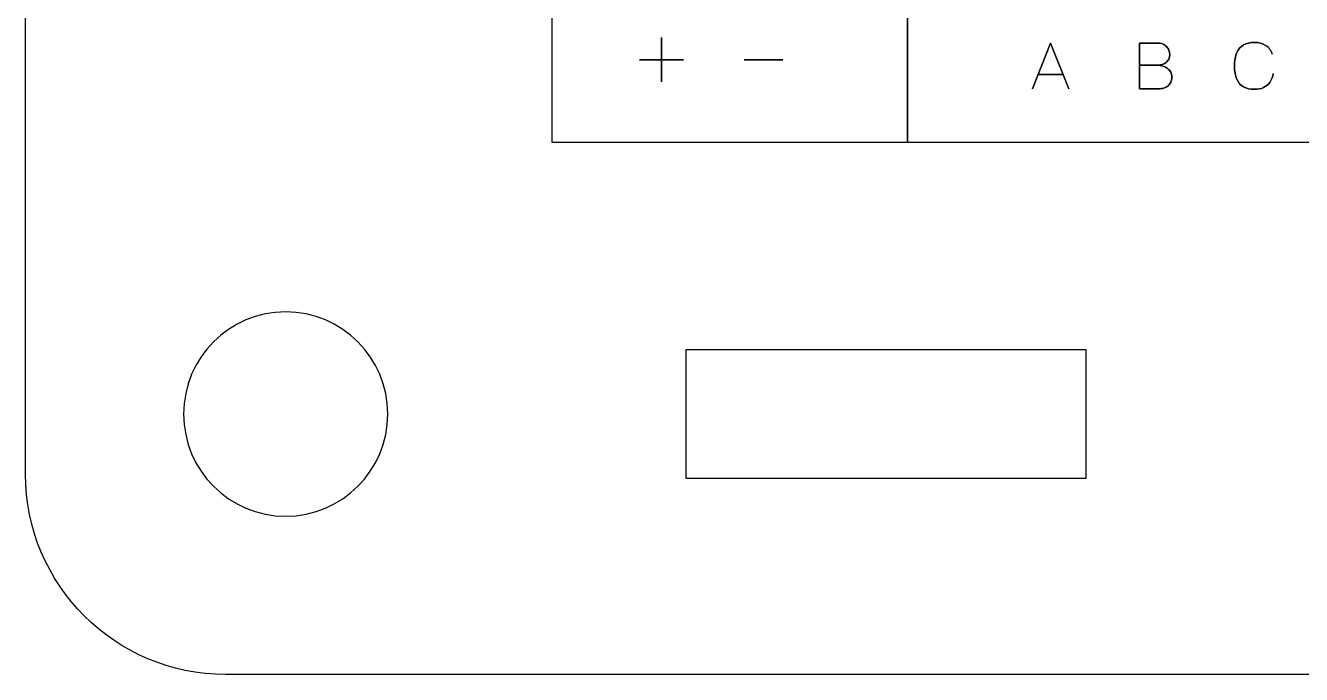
# Model space of a CAD drawing. Extents: x -1020 to 856, y -646 to 1108.
# Drawn here: x 328.5 to 360.38, y 665 to 681.2 of the extents above; entities that cross this region are included whole.
import ezdxf

# ---------------------------------------------------------------- set-up
doc = ezdxf.new("R2010")
doc.units = 0
doc.header["$MEASUREMENT"] = 0
doc.layers.add('LAYER_1', color=7, linetype='CONTINUOUS')

msp = doc.modelspace()

# ---------------------------------------------------------------- linework, layer by layer
at = {"layer": 'LAYER_1', "color": 250}
for points, knots in [([(581.5, 670), (581.5, 670), (581.5, 793), (581.5, 793), (581.5, 793), (581.5, 795.761), (579.261, 798), (576.5, 798), (576.5, 798), (576.5, 798), (333.5, 798), (333.5, 798), (333.5, 798), (330.739, 798), (328.5, 795.761), (328.5, 793), (328.5, 793), (328.5, 793), (328.5, 670), (328.5, 670), (328.5, 670), (328.5, 667.239), (330.739, 665), (333.5, 665), (333.5, 665), (333.5, 665), (576.5, 665), (576.5, 665), (576.5, 665), (579.261, 665), (581.5, 667.239), (581.5, 670)], [0, 0, 0, 0, 0.125, 0.125, 0.125, 0.125, 0.25, 0.25, 0.25, 0.25, 0.375, 0.375, 0.375, 0.375, 0.5, 0.5, 0.5, 0.5, 0.625, 0.625, 0.625, 0.625, 0.75, 0.75, 0.75, 0.75, 0.875, 0.875, 0.875, 0.875, 1, 1, 1, 1]), ([(341.6486, 762.11), (341.6486, 762.11), (350.5386, 762.11), (350.5386, 762.11), (350.5386, 762.11), (350.5386, 762.11), (350.5386, 678.29), (350.5386, 678.29), (350.5386, 678.29), (350.5386, 678.29), (341.6486, 678.29), (341.6486, 678.29), (341.6486, 678.29), (341.6486, 678.29), (341.6486, 762.11), (341.6486, 762.11)], [0, 0, 0, 0, 0.25, 0.25, 0.25, 0.25, 0.5, 0.5, 0.5, 0.5, 0.75, 0.75, 0.75, 0.75, 1, 1, 1, 1]), ([(350.5368, 762.11), (350.5368, 762.11), (385.4618, 762.11), (385.4618, 762.11), (385.4618, 762.11), (385.4618, 762.11), (385.4618, 678.29), (385.4618, 678.29), (385.4618, 678.29), (385.4618, 678.29), (350.5368, 678.29), (350.5368, 678.29), (350.5368, 678.29), (350.5368, 678.29), (350.5368, 762.11), (350.5368, 762.11)], [0, 0, 0, 0, 0.25, 0.25, 0.25, 0.25, 0.5, 0.5, 0.5, 0.5, 0.75, 0.75, 0.75, 0.75, 1, 1, 1, 1]), ([(344.3928, 679.793), (344.3928, 679.793), (344.3928, 680.345), (344.3928, 680.345), (344.3928, 680.345), (344.3928, 680.345), (343.8426, 680.345), (343.8426, 680.345), (343.8426, 680.345), (343.8426, 680.345), (344.3928, 680.345), (344.3928, 680.345), (344.3928, 680.345), (344.3928, 680.345), (344.3928, 680.8969), (344.3928, 680.8969), (344.3928, 680.8969), (344.3928, 680.8969), (344.3928, 680.345), (344.3928, 680.345), (344.3928, 680.345), (344.3928, 680.345), (344.9431, 680.345), (344.9431, 680.345), (344.9431, 680.345), (344.9431, 680.345), (344.3928, 680.345), (344.3928, 680.345), (344.3928, 680.345), (344.3928, 680.345), (344.3928, 679.793), (344.3928, 679.793)], [0, 0, 0, 0, 0.125, 0.125, 0.125, 0.125, 0.25, 0.25, 0.25, 0.25, 0.375, 0.375, 0.375, 0.375, 0.5, 0.5, 0.5, 0.5, 0.625, 0.625, 0.625, 0.625, 0.75, 0.75, 0.75, 0.75, 0.875, 0.875, 0.875, 0.875, 1, 1, 1, 1]), ([(353.6579, 679.6196), (353.6579, 679.6196), (354.111, 680.7621), (354.111, 680.7621), (354.111, 680.7621), (354.111, 680.7621), (354.5657, 679.6196), (354.5657, 679.6196), (354.5657, 679.6196), (354.5657, 679.6196), (354.111, 680.7621), (354.111, 680.7621), (354.111, 680.7621), (354.111, 680.7621), (353.6579, 679.6196), (353.6579, 679.6196)], [0, 0, 0, 0, 0.25, 0.25, 0.25, 0.25, 0.5, 0.5, 0.5, 0.5, 0.75, 0.75, 0.75, 0.75, 1, 1, 1, 1]), ([(356.3309, 680.2075), (356.3309, 680.2075), (356.7697, 680.2075), (356.7697, 680.2075), (356.7697, 680.2075), (356.8268, 680.2078), (356.8753, 680.2157), (356.9163, 680.2313), (356.9163, 680.2313), (356.957, 680.2466), (356.99, 680.2674), (357.0156, 680.2936), (357.0156, 680.2936), (357.0412, 680.3197), (357.0597, 680.3493), (357.0713, 680.3821), (357.0713, 680.3821), (357.0827, 680.4145), (357.0879, 680.4483), (357.0866, 680.4832), (357.0866, 680.4832), (357.085, 680.5181), (357.0776, 680.5519), (357.0644, 680.5849), (357.0644, 680.5849), (357.0515, 680.6179), (357.032, 680.6477), (357.0063, 680.6744), (357.0063, 680.6744), (356.9807, 680.7011), (356.9488, 680.7222), (356.9099, 680.7378), (356.9099, 680.7378), (356.8711, 680.7536), (356.8254, 680.7618), (356.7729, 680.7621), (356.7729, 680.7621), (356.7729, 680.7621), (356.3309, 680.7621), (356.3309, 680.7621), (356.3309, 680.7621), (356.3309, 680.7621), (356.3309, 679.6196), (356.3309, 679.6196), (356.3309, 679.6196), (356.3309, 679.6196), (356.8172, 679.6196), (356.8172, 679.6196), (356.8172, 679.6196), (356.8627, 679.6196), (356.9049, 679.6262), (356.944, 679.6391), (356.944, 679.6391), (356.9831, 679.6523), (357.0172, 679.6711), (357.0467, 679.6962), (357.0467, 679.6962), (357.0761, 679.721), (357.099, 679.7511), (357.1154, 679.7868), (357.1154, 679.7868), (357.1318, 679.8224), (357.1402, 679.8628), (357.1405, 679.908), (357.1405, 679.908), (357.1394, 679.9534), (357.1299, 679.9944), (357.1117, 680.0311), (357.1117, 680.0311), (357.0935, 680.0678), (357.0681, 680.0992), (357.0354, 680.1256), (357.0354, 680.1256), (357.0026, 680.1518), (356.9636, 680.1721), (356.9187, 680.1861), (356.9187, 680.1861), (356.8738, 680.2001), (356.8241, 680.2072), (356.7697, 680.2075), (356.7697, 680.2075), (356.8241, 680.2072), (356.8738, 680.2001), (356.9187, 680.1861), (356.9187, 680.1861), (356.9636, 680.1721), (357.0026, 680.1518), (357.0354, 680.1256), (357.0354, 680.1256), (357.0681, 680.0992), (357.0935, 680.0678), (357.1117, 680.0311), (357.1117, 680.0311), (357.1299, 679.9944), (357.1394, 679.9534), (357.1405, 679.908), (357.1405, 679.908), (357.1402, 679.8628), (357.1318, 679.8224), (357.1154, 679.7868), (357.1154, 679.7868), (357.099, 679.7511), (357.0761, 679.721), (357.0467, 679.6962), (357.0467, 679.6962), (357.0172, 679.6711), (356.9831, 679.6523), (356.944, 679.6391), (356.944, 679.6391), (356.9049, 679.6262), (356.8627, 679.6196), (356.8172, 679.6196), (356.8172, 679.6196), (356.8172, 679.6196), (356.3309, 679.6196), (356.3309, 679.6196), (356.3309, 679.6196), (356.3309, 679.6196), (356.3309, 680.7621), (356.3309, 680.7621), (356.3309, 680.7621), (356.3309, 680.7621), (356.7729, 680.7621), (356.7729, 680.7621), (356.7729, 680.7621), (356.8254, 680.7618), (356.8711, 680.7536), (356.9099, 680.7378), (356.9099, 680.7378), (356.9488, 680.7222), (356.9807, 680.7011), (357.0063, 680.6744), (357.0063, 680.6744), (357.032, 680.6477), (357.0515, 680.6179), (357.0644, 680.5849), (357.0644, 680.5849), (357.0776, 680.5519), (357.085, 680.5181), (357.0866, 680.4832), (357.0866, 680.4832), (357.0879, 680.4483), (357.0827, 680.4145), (357.0713, 680.3821), (357.0713, 680.3821), (357.0597, 680.3493), (357.0412, 680.3197), (357.0156, 680.2936), (357.0156, 680.2936), (356.99, 680.2674), (356.957, 680.2466), (356.9163, 680.2313), (356.9163, 680.2313), (356.8753, 680.2157), (356.8268, 680.2078), (356.7697, 680.2075), (356.7697, 680.2075), (356.7697, 680.2075), (356.3309, 680.2075), (356.3309, 680.2075)], [0, 0, 0, 0, 0.025, 0.025, 0.025, 0.025, 0.05, 0.05, 0.05, 0.05, 0.075, 0.075, 0.075, 0.075, 0.1, 0.1, 0.1, 0.1, 0.125, 0.125, 0.125, 0.125, 0.15, 0.15, 0.15, 0.15, 0.175, 0.175, 0.175, 0.175, 0.2, 0.2, 0.2, 0.2, 0.225, 0.225, 0.225, 0.225, 0.25, 0.25, 0.25, 0.25, 0.275, 0.275, 0.275, 0.275, 0.3, 0.3, 0.3, 0.3, 0.325, 0.325, 0.325, 0.325, 0.35, 0.35, 0.35, 0.35, 0.375, 0.375, 0.375, 0.375, 0.4, 0.4, 0.4, 0.4, 0.425, 0.425, 0.425, 0.425, 0.45, 0.45, 0.45, 0.45, 0.475, 0.475, 0.475, 0.475, 0.5, 0.5, 0.5, 0.5, 0.525, 0.525, 0.525, 0.525, 0.55, 0.55, 0.55, 0.55, 0.575, 0.575, 0.575, 0.575, 0.6, 0.6, 0.6, 0.6, 0.625, 0.625, 0.625, 0.625, 0.65, 0.65, 0.65, 0.65, 0.675, 0.675, 0.675, 0.675, 0.7, 0.7, 0.7, 0.7, 0.725, 0.725, 0.725, 0.725, 0.75, 0.75, 0.75, 0.75, 0.775, 0.775, 0.775, 0.775, 0.8, 0.8, 0.8, 0.8, 0.825, 0.825, 0.825, 0.825, 0.85, 0.85, 0.85, 0.85, 0.875, 0.875, 0.875, 0.875, 0.9, 0.9, 0.9, 0.9, 0.925, 0.925, 0.925, 0.925, 0.95, 0.95, 0.95, 0.95, 0.975, 0.975, 0.975, 0.975, 1, 1, 1, 1]), ([(359.675, 680.0031), (359.6581, 679.9125), (359.6285, 679.8377), (359.5871, 679.7791), (359.5871, 679.7791), (359.5453, 679.7208), (359.492, 679.6774), (359.427, 679.6492), (359.427, 679.6492), (359.3623, 679.6209), (359.2864, 679.6067), (359.1997, 679.6069), (359.1997, 679.6069), (359.0944, 679.6067), (359.0048, 679.627), (358.9314, 679.6685), (358.9314, 679.6685), (358.858, 679.7097), (358.802, 679.7733), (358.7635, 679.8597), (358.7635, 679.8597), (358.725, 679.946), (358.7057, 680.0567), (358.7054, 680.1916), (358.7054, 680.1916), (358.7057, 680.3261), (358.725, 680.4365), (358.7635, 680.5228), (358.7635, 680.5228), (358.802, 680.6092), (358.858, 680.6731), (358.9314, 680.7146), (358.9314, 680.7146), (359.0048, 680.756), (359.0944, 680.7766), (359.1997, 680.7764), (359.1997, 680.7764), (359.3124, 680.7766), (359.407, 680.7526), (359.483, 680.7043), (359.483, 680.7043), (359.5588, 680.6559), (359.6145, 680.5812), (359.6497, 680.48), (359.6497, 680.48), (359.6145, 680.5812), (359.5588, 680.6559), (359.483, 680.7043), (359.483, 680.7043), (359.407, 680.7526), (359.3124, 680.7766), (359.1997, 680.7764), (359.1997, 680.7764), (359.0944, 680.7766), (359.0048, 680.756), (358.9314, 680.7146), (358.9314, 680.7146), (358.858, 680.6731), (358.802, 680.6092), (358.7635, 680.5228), (358.7635, 680.5228), (358.725, 680.4365), (358.7057, 680.3261), (358.7054, 680.1916), (358.7054, 680.1916), (358.7057, 680.0567), (358.725, 679.946), (358.7635, 679.8597), (358.7635, 679.8597), (358.802, 679.7733), (358.858, 679.7097), (358.9314, 679.6685), (358.9314, 679.6685), (359.0048, 679.627), (359.0944, 679.6067), (359.1997, 679.6069), (359.1997, 679.6069), (359.2864, 679.6067), (359.3623, 679.6209), (359.427, 679.6492), (359.427, 679.6492), (359.492, 679.6774), (359.5453, 679.7208), (359.5871, 679.7791), (359.5871, 679.7791), (359.6285, 679.8377), (359.6581, 679.9125), (359.675, 680.0031)], [0, 0, 0, 0, 0.0454545, 0.0454545, 0.0454545, 0.0454545, 0.0909091, 0.0909091, 0.0909091, 0.0909091, 0.1363636, 0.1363636, 0.1363636, 0.1363636, 0.1818182, 0.1818182, 0.1818182, 0.1818182, 0.2272727, 0.2272727, 0.2272727, 0.2272727, 0.2727273, 0.2727273, 0.2727273, 0.2727273, 0.3181818, 0.3181818, 0.3181818, 0.3181818, 0.3636364, 0.3636364, 0.3636364, 0.3636364, 0.4090909, 0.4090909, 0.4090909, 0.4090909, 0.4545455, 0.4545455, 0.4545455, 0.4545455, 0.5, 0.5, 0.5, 0.5, 0.5454545, 0.5454545, 0.5454545, 0.5454545, 0.5909091, 0.5909091, 0.5909091, 0.5909091, 0.6363636, 0.6363636, 0.6363636, 0.6363636, 0.6818182, 0.6818182, 0.6818182, 0.6818182, 0.7272727, 0.7272727, 0.7272727, 0.7272727, 0.7727273, 0.7727273, 0.7727273, 0.7727273, 0.8181818, 0.8181818, 0.8181818, 0.8181818, 0.8636364, 0.8636364, 0.8636364, 0.8636364, 0.9090909, 0.9090909, 0.9090909, 0.9090909, 0.9545455, 0.9545455, 0.9545455, 0.9545455, 1, 1, 1, 1]), ([(346.4522, 680.345), (346.4522, 680.345), (347.4214, 680.345), (347.4214, 680.345), (347.4214, 680.345), (347.4214, 680.345), (346.4522, 680.345), (346.4522, 680.345)], [0, 0, 0, 0, 0.5, 0.5, 0.5, 0.5, 1, 1, 1, 1]), ([(353.8005, 679.9793), (353.8005, 679.9793), (354.4215, 679.9793), (354.4215, 679.9793), (354.4215, 679.9793), (354.4215, 679.9793), (353.8005, 679.9793), (353.8005, 679.9793)], [0, 0, 0, 0, 0.5, 0.5, 0.5, 0.5, 1, 1, 1, 1]), ([(335, 674.05), (336.4081, 674.05), (337.55, 672.9081), (337.55, 671.5), (337.55, 671.5), (337.55, 670.0919), (336.4081, 668.95), (335, 668.95), (335, 668.95), (333.5919, 668.95), (332.45, 670.0919), (332.45, 671.5), (332.45, 671.5), (332.45, 672.9081), (333.5919, 674.05), (335, 674.05)], [0, 0, 0, 0, 0.25, 0.25, 0.25, 0.25, 0.5, 0.5, 0.5, 0.5, 0.75, 0.75, 0.75, 0.75, 1, 1, 1, 1]), ([(345, 673.1), (345, 673.1), (355, 673.1), (355, 673.1), (355, 673.1), (355, 673.1), (355, 669.9), (355, 669.9), (355, 669.9), (355, 669.9), (345, 669.9), (345, 669.9), (345, 669.9), (345, 669.9), (345, 673.1), (345, 673.1)], [0, 0, 0, 0, 0.25, 0.25, 0.25, 0.25, 0.5, 0.5, 0.5, 0.5, 0.75, 0.75, 0.75, 0.75, 1, 1, 1, 1])]:
    msp.add_open_spline(points, degree=3, knots=knots, dxfattribs=at)

doc.saveas('drawing.dxf')
